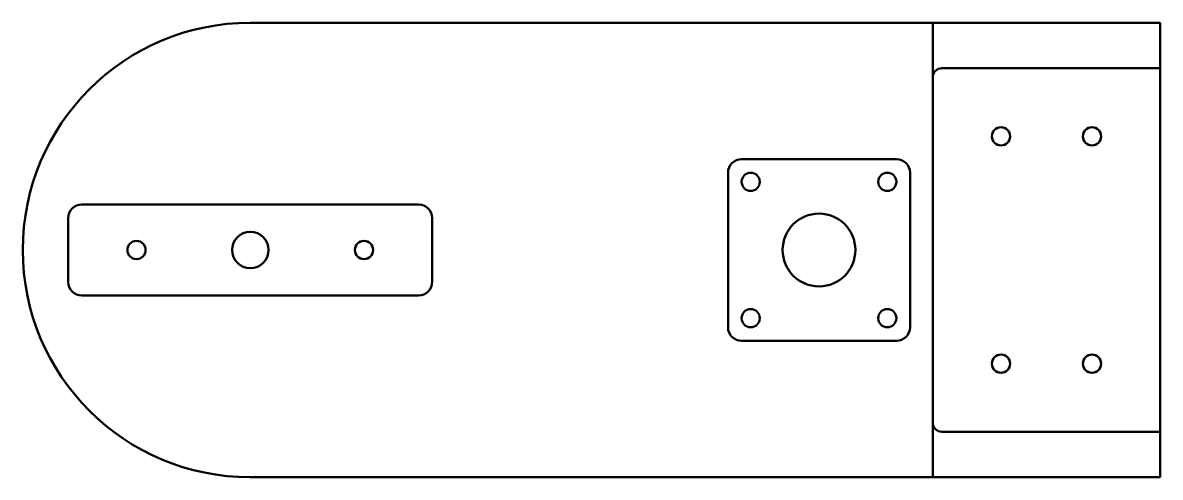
# Model space of a CAD drawing. Header units: millimetres. Extents: x 154 to 404, y 166 to 266.
import ezdxf

# ---------------------------------------------------------------- set-up
doc = ezdxf.new("R2010")
doc.units = ezdxf.units.MM
doc.layers.add('Visible (ANSI)', color=7, linetype='Continuous', lineweight=50)

msp = doc.modelspace()

# ---------------------------------------------------------------- linework, layer by layer
at = {"layer": 'Visible (ANSI)'}
for p, q in [((204.4, 265.9), (354.4, 265.9)), ((354.4, 265.9), (404.4, 265.9)), ((354.4, 165.9), (354.4, 265.9)), ((404.4, 265.9), (404.4, 255.9)), ((404.4, 255.9), (356.4, 255.9)), ((404.4, 255.9), (404.4, 175.9)), ((312.4, 235.9), (346.4, 235.9)), ((309.4, 198.9), (309.4, 232.9)), ((349.4, 232.9), (349.4, 198.9)), ((167.4, 225.9), (241.4, 225.9)), ((164.4, 208.9), (164.4, 222.9)), ((244.4, 222.9), (244.4, 208.9)), ((241.4, 205.9), (167.4, 205.9)), ((346.4, 195.9), (312.4, 195.9)), ((356.4, 175.9), (404.4, 175.9)), ((404.4, 175.9), (404.4, 165.9)), ((354.4, 165.9), (204.4, 165.9)), ((404.4, 165.9), (354.4, 165.9))]:
    msp.add_line(p, q, dxfattribs=at)
for centre, radius in [((369.4, 240.9), 2), ((389.4, 240.9), 2), ((314.4, 230.9), 2), ((344.4, 230.9), 2), ((329.4, 215.9), 8), ((179.4, 215.9), 2), ((204.4, 215.9), 4), ((229.4, 215.9), 2), ((314.4, 200.9), 2), ((344.4, 200.9), 2), ((369.4, 190.9), 2), ((389.4, 190.9), 2)]:
    msp.add_circle(centre, radius, dxfattribs=at)
for centre, radius, start, end in [((204.4, 215.9), 50, 90, 270), ((356.4, 253.9), 2, 90, 180), ((312.4, 232.9), 3, 90, 180), ((346.4, 232.9), 3, 0, 90), ((167.4, 222.9), 3, 90, 180), ((241.4, 222.9), 3, 0, 90), ((167.4, 208.9), 3, 180, 270), ((241.4, 208.9), 3, 270, 0), ((312.4, 198.9), 3, 180, 270), ((346.4, 198.9), 3, 270, 0), ((356.4, 177.9), 2, 180, 270)]:
    msp.add_arc(centre, radius, start, end, dxfattribs=at)

doc.saveas('drawing.dxf')
